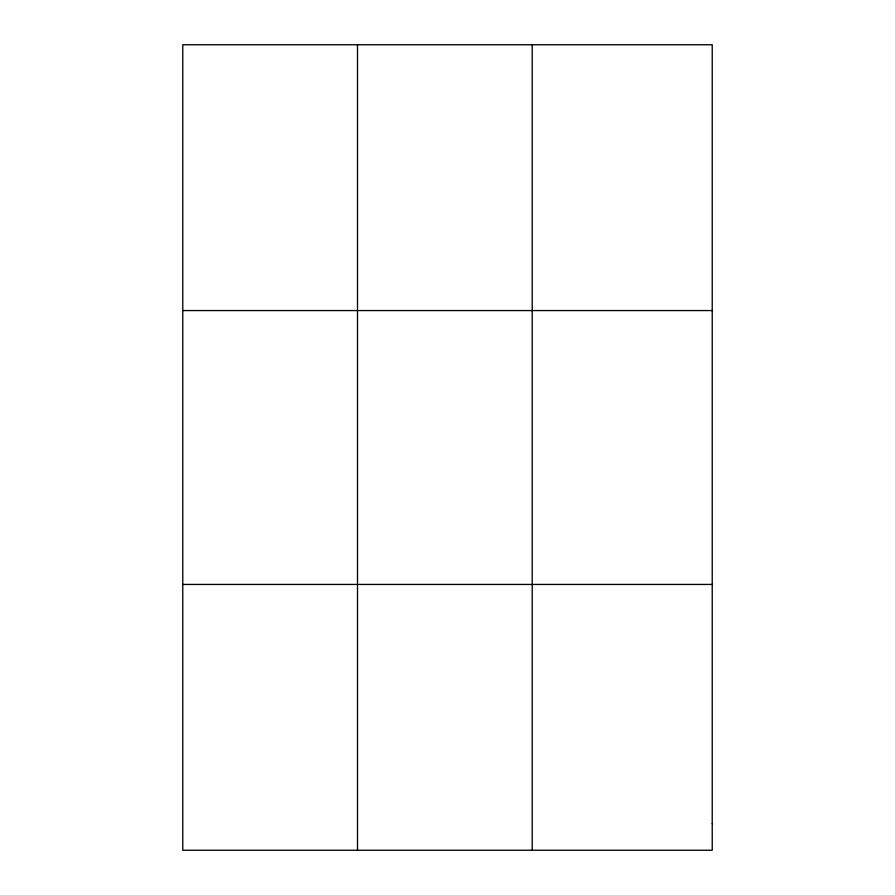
<?xml version="1.0" encoding="UTF-8"?>
<svg xmlns="http://www.w3.org/2000/svg" width="895" height="895" viewBox="0 0 895 895"><rect width="100%" height="100%" fill="white"/><g stroke="black" fill="none" stroke-linecap="round" stroke-linejoin="round"><path stroke-width="1.34" d="M357.497 850.25L357.497 44.75M532.212 850.25L532.212 44.75M182.77 310.565L712.23 310.565M182.77 584.435L712.23 584.435M712.23 823.668L712.23 850.25L182.77 850.25L182.77 44.75L712.23 44.75L712.23 823.668"/></g></svg>
